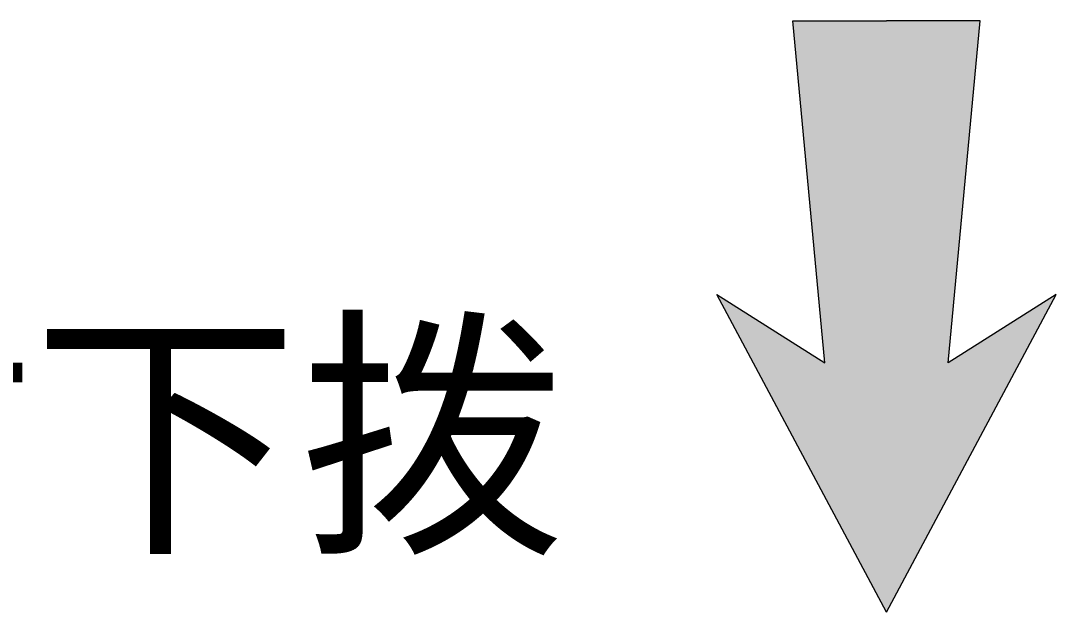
# Model space of a CAD drawing. Extents: x -45 to 645, y -160 to 467.
# Drawn here: x 425.3 to 431.26, y 180.31 to 183.72 of the extents above; entities that cross this region are included whole.
import ezdxf

# ---------------------------------------------------------------- set-up
doc = ezdxf.new("R2010")
doc.units = 0
doc.layers.add('_U+56FE_U+5C42 5', color=7, linetype='Continuous')

# ---------------------------------------------------------------- blocks, each defined once
blk = doc.blocks.new('block 3')
at = {"layer": '_U+56FE_U+5C42 5', "true_color": 0xcacac8}
h = blk.add_hatch(color=9, dxfattribs=at)
h.dxf.hatch_style = 2
h.paths.add_polyline_path([(163.9252, 152.7167), (162.9483, 154.5477), (163.5703, 154.1535), (163.3864, 156.1247), (163.9252, 156.1247)])
h = blk.add_hatch(color=9, dxfattribs=at)
h.dxf.hatch_style = 2
h.paths.add_polyline_path([(163.9252, 152.7167), (164.902, 154.5477), (164.28, 154.1535), (164.464, 156.1247), (163.9252, 156.1247)])
at = {"layer": '_U+56FE_U+5C42 5', "lineweight": 0}
for points in [[(163.9252, 152.7167), (162.9483, 154.5477), (163.5703, 154.1535), (163.3864, 156.1247), (163.9252, 156.1247)], [(163.9252, 152.7167), (164.902, 154.5477), (164.28, 154.1535), (164.464, 156.1247), (163.9252, 156.1247)]]:
    blk.add_lwpolyline(points, dxfattribs=at)
blk = doc.blocks.new('block 2')
at = {"layer": '_U+56FE_U+5C42 5'}
blk.add_blockref('block 3', (0, 0), dxfattribs=at)
at = {"layer": '_U+56FE_U+5C42 5', "color": 9, "true_color": 0xcacac8, "insert": (146.531, 153.0447), "char_height": 1.12395, "attachment_point": 7}
blk.add_mtext('\\fMicrosoft YaHei|b0|i0|c0|p34;\\W1;请将\\fArial|b0|i0|c0|p34;1\\fAdobe Song Std L|b0|i0|c0|p34;、\\fArial|b0|i0|c0|p34;2\\fMicrosoft YaHei|b0|i0|c0|p34;拨码同时下拨', dxfattribs=at)

msp = doc.modelspace()

# ---------------------------------------------------------------- block references
at = {"layer": '_U+56FE_U+5C42 5', "lineweight": -3}
msp.add_blockref('block 2', (266.3612, 27.5922), dxfattribs=at)

doc.saveas('drawing.dxf')
